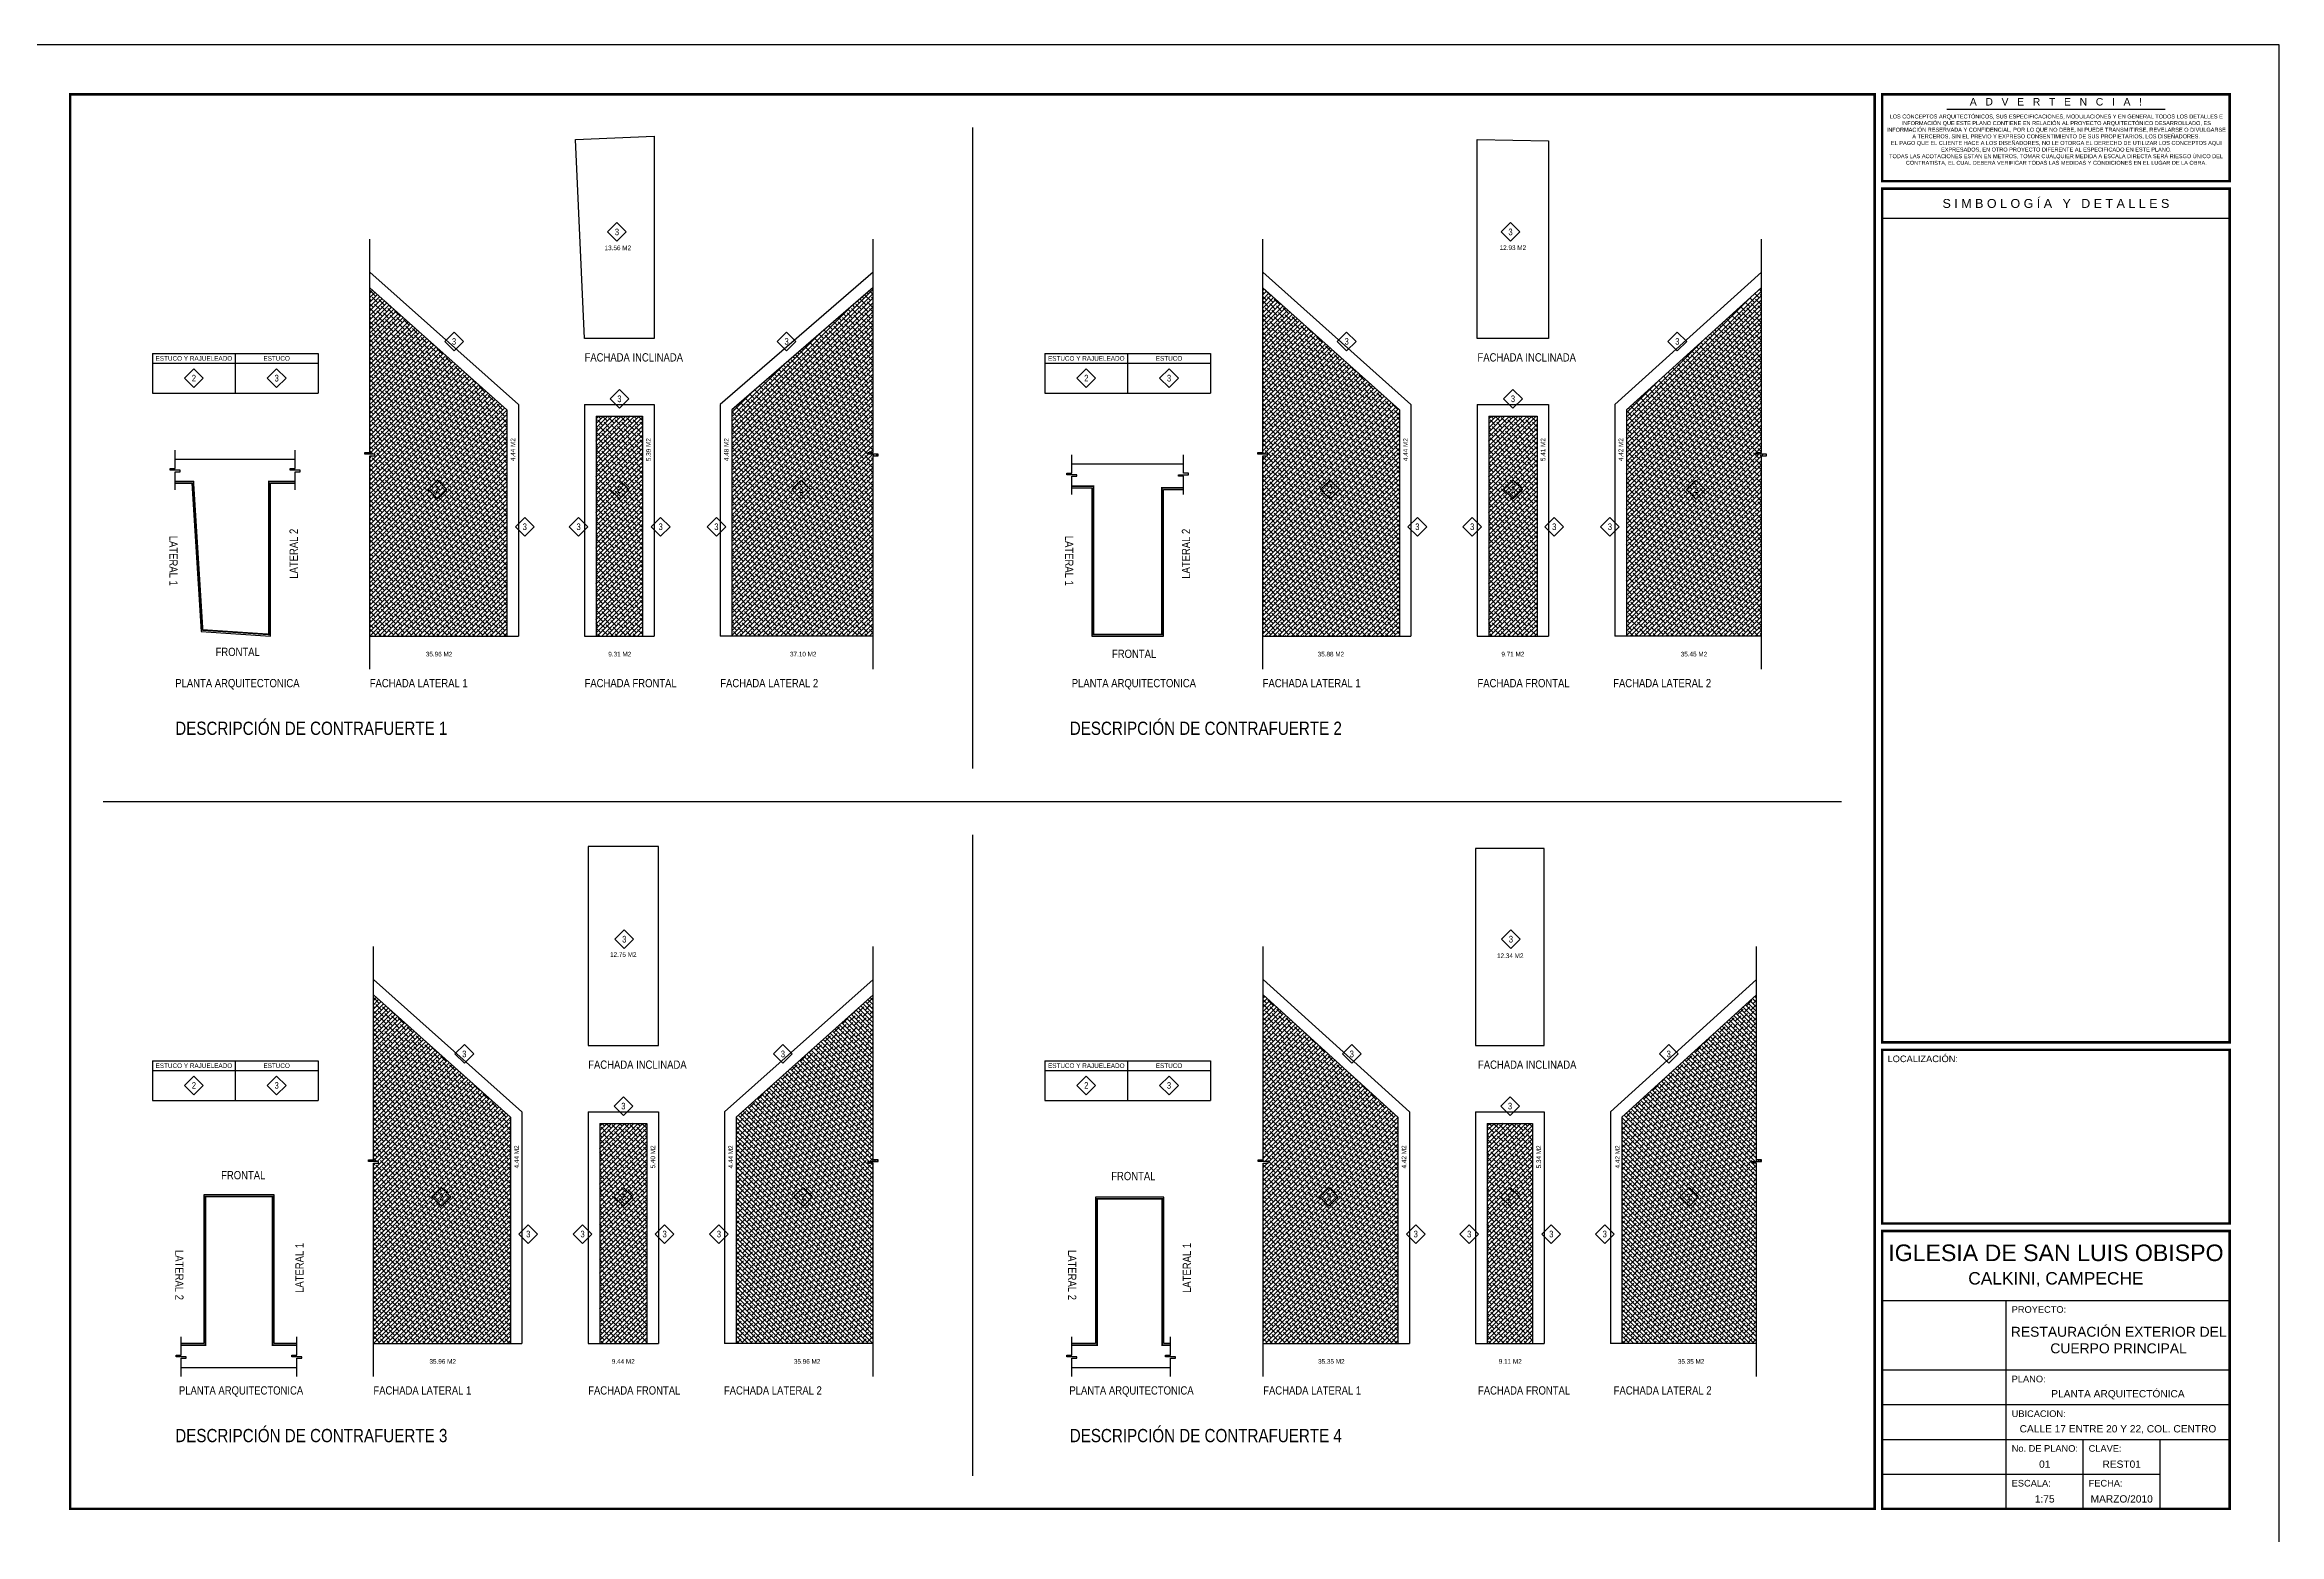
# Model space of a CAD drawing. Header units: millimetres. Extents: x 0 to 273, y 0 to 92.
# Drawn here: x 69 to 136.5, y 46.5 to 91.5 of the extents above; entities that cross this region are included whole.
import ezdxf
from ezdxf.enums import TextEntityAlignment as Align

# ---------------------------------------------------------------- set-up
doc = ezdxf.new("R2010")
doc.units = ezdxf.units.MM
for name, color, linetype in [('Areas internas', 7, 'Continuous'), ('Ashurados', 8, 'Continuous'), ('FORMATO', 7, 'Continuous'), ('Texto', 7, 'Continuous'), ('Trazo', 7, 'Continuous')]:
    doc.layers.add(name, color=color, linetype=linetype)
doc.styles.get("Standard").update_dxf_attribs({"font": 'arial.ttf'})
doc.styles.add('style4', font='')
doc.styles.get('style4').set_extended_font_data('DaxCondensed')
pattern_1 = [(45, (-148.40053, -69.12498), (-0.06735192, 0.06735192), []), (135, (-148.40053, -69.12498), (-0.202055763, 0.06735192), [0.238125, -0.142875])]
pattern_2 = [(45, (-144.72237, -76.58696), (-0.06735192, 0.06735192), []), (135, (-144.72237, -76.58696), (-0.202055763, 0.06735192), [0.238125, -0.142875])]
pattern_3 = [(45, (-148.29053, -90.49998), (-0.06735192, 0.06735192), []), (135, (-148.29053, -90.49998), (-0.202055763, 0.06735192), [0.238125, -0.142875])]
pattern_4 = [(45, (-121.47553, -90.49998), (-0.06735192, 0.06735192), []), (135, (-121.47553, -90.49998), (-0.202055763, 0.06735192), [0.238125, -0.142875])]

msp = doc.modelspace()

# ---------------------------------------------------------------- hatches: boundary and pattern name
at = {"layer": 'Ashurados'}
h = msp.add_hatch(dxfattribs=at)
h.set_pattern_fill('ANSI38', color=256, scale=0.03, style=0)
h.set_pattern_definition(pattern_1)
h.paths.add_polyline_path([(82.943, 80.468), (78.803, 84.156), (78.803, 79.175), (78.653, 79.175), (78.653, 79.125), (78.953, 79.125), (78.953, 79.075), (78.803, 79.075), (78.803, 73.625), (82.943, 73.625)])
h = msp.add_hatch(dxfattribs=at)
h.set_pattern_fill('ANSI38', color=256, scale=0.03, style=0)
h.set_pattern_definition(pattern_1)
h.paths.add_polyline_path([(89.743, 73.625), (94.013, 73.625), (94.013, 79.075), (94.163, 79.075), (94.163, 79.125), (93.863, 79.125), (93.863, 79.175), (94.013, 79.175), (94.013, 84.162), (89.743, 80.465)])
h = msp.add_hatch(dxfattribs=at)
h.set_pattern_fill('ANSI38', color=256, scale=0.03, style=0)
h.set_pattern_definition(pattern_2)
h.paths.add_polyline_path([(105.933, 79.075), (105.783, 79.075), (105.783, 73.625), (109.913, 73.625), (109.913, 80.468), (105.783, 84.156), (105.783, 79.175), (105.633, 79.175), (105.633, 79.125), (105.933, 79.125)])
h = msp.add_hatch(dxfattribs=at)
h.set_pattern_fill('ANSI38', color=256, scale=0.03, style=0)
h.set_pattern_definition(pattern_2)
h.paths.add_polyline_path([(116.773, 73.625), (120.853, 73.625), (120.853, 79.075), (121.003, 79.075), (121.003, 79.125), (120.703, 79.125), (120.703, 79.175), (120.853, 79.175), (120.853, 84.162), (116.773, 80.465)])
h = msp.add_hatch(dxfattribs=at)
h.set_pattern_fill('ANSI38', color=256, scale=0.03, style=0)
h.set_pattern_definition(pattern_1)
h.paths.add_polyline_path([(85.643, 73.625), (87.043, 73.625), (87.043, 80.275), (85.643, 80.275)])
h = msp.add_hatch(dxfattribs=at)
h.set_pattern_fill('ANSI38', color=256, scale=0.03, style=0)
h.set_pattern_definition([(45, (-121.43053, -69.12498), (-0.06735192, 0.06735192), []), (135, (-121.43053, -69.12498), (-0.202055763, 0.06735192), [0.238125, -0.142875])])
h.paths.add_polyline_path([(112.613, 73.625), (114.073, 73.625), (114.073, 80.275), (112.613, 80.275)])
h = msp.add_hatch(dxfattribs=at)
h.set_pattern_fill('ANSI38', color=256, scale=0.03, style=0)
h.set_pattern_definition(pattern_3)
h.paths.add_polyline_path([(83.053, 59.093), (78.913, 62.781), (78.913, 57.8), (78.763, 57.8), (78.763, 57.75), (79.063, 57.75), (79.063, 57.7), (78.913, 57.7), (78.913, 52.25), (83.053, 52.25)])
h = msp.add_hatch(dxfattribs=at)
h.set_pattern_fill('ANSI38', color=256, scale=0.03, style=0)
h.set_pattern_definition([(135, (321.21553, -90.49998), (0.06735192, 0.06735192), []), (45, (321.21553, -90.49998), (0.202055763, 0.06735192), [0.238125, -0.142875])])
h.paths.add_polyline_path([(89.873, 52.25), (94.013, 52.25), (94.013, 57.7), (93.863, 57.7), (93.863, 57.75), (94.163, 57.75), (94.163, 57.8), (94.013, 57.8), (94.013, 62.781), (89.873, 59.093)])
h = msp.add_hatch(dxfattribs=at)
h.set_pattern_fill('ANSI38', color=256, scale=0.03, style=0)
h.set_pattern_definition(pattern_4)
h.paths.add_polyline_path([(109.868, 59.093), (105.798, 62.781), (105.798, 57.8), (105.648, 57.8), (105.648, 57.75), (105.948, 57.75), (105.948, 57.7), (105.798, 57.7), (105.798, 52.25), (109.868, 52.25)])
h = msp.add_hatch(dxfattribs=at)
h.set_pattern_fill('ANSI38', color=256, scale=0.03, style=0)
h.set_pattern_definition([(135, (347.98053, -90.49998), (0.06735192, 0.06735192), []), (45, (347.98053, -90.49998), (0.202055763, 0.06735192), [0.238125, -0.142875])])
h.paths.add_polyline_path([(116.638, 52.25), (120.708, 52.25), (120.708, 57.7), (120.558, 57.7), (120.558, 57.75), (120.858, 57.75), (120.858, 57.8), (120.708, 57.8), (120.708, 62.781), (116.638, 59.093)])
h = msp.add_hatch(dxfattribs=at)
h.set_pattern_fill('ANSI38', color=256, scale=0.03, style=0)
h.set_pattern_definition(pattern_3)
h.paths.add_polyline_path([(85.753, 52.25), (87.173, 52.25), (87.173, 58.9), (85.753, 58.9)])
h = msp.add_hatch(dxfattribs=at)
h.set_pattern_fill('ANSI38', color=256, scale=0.03, style=0)
h.set_pattern_definition(pattern_4)
h.paths.add_polyline_path([(112.568, 52.25), (113.938, 52.25), (113.938, 58.9), (112.568, 58.9)])

# ---------------------------------------------------------------- linework, layer by layer
at = {"layer": 'Areas internas', "const_width": 0.05}
for points in [[(72.927, 78.295), (73.474, 78.295), (73.754, 73.811), (75.753, 73.678), (75.753, 78.295), (76.553, 78.295)], [(100.013, 78.155), (100.673, 78.155), (100.673, 73.675), (102.733, 73.675), (102.733, 78.105), (103.393, 78.105)], [(76.598, 52.2), (75.863, 52.2), (75.863, 56.69), (73.843, 56.69), (73.843, 52.2), (73.108, 52.2)], [(102.998, 52.2), (102.748, 52.2), (102.748, 56.62), (100.778, 56.62), (100.778, 52.2), (100.013, 52.2)]]:
    msp.add_lwpolyline(points, dxfattribs=at)
at = {"layer": 'Areas internas'}
for points in [[(72.927, 78.245), (73.427, 78.245), (73.707, 73.764), (75.803, 73.625), (75.803, 78.245), (76.553, 78.245)], [(100.013, 78.105), (100.623, 78.105), (100.623, 73.625), (102.783, 73.625), (102.783, 78.055), (103.393, 78.055)], [(76.598, 52.25), (75.913, 52.25), (75.913, 56.74), (73.793, 56.74), (73.793, 52.25), (73.108, 52.25)], [(102.998, 52.25), (102.798, 52.25), (102.798, 56.67), (100.728, 56.67), (100.728, 52.25), (100.013, 52.25)]]:
    msp.add_lwpolyline(points, dxfattribs=at)
at = {"layer": 'FORMATO'}
for p, q in [((126.45, 89.55), (133.05, 89.55)), ((135, 86.25), (124.5, 86.25)), ((124.5, 53.55), (135, 53.55)), ((128.25, 47.25), (128.25, 53.55)), ((124.5, 51.45), (135, 51.45)), ((124.5, 50.4), (135, 50.4)), ((124.5, 49.35), (128.25, 49.35)), ((128.25, 49.35), (135, 49.35)), ((130.575, 47.25), (130.575, 49.35)), ((132.9, 47.25), (132.9, 49.35)), ((124.5, 48.3), (128.25, 48.3)), ((128.25, 48.3), (132.9, 48.3))]:
    msp.add_line(p, q, dxfattribs=at)
msp.add_lwpolyline([(68.25, 45.75), (136.5, 45.75), (136.5, 91.5), (68.25, 91.5)], close=True, dxfattribs=at)
at = {"layer": 'FORMATO', "const_width": 0.075}
for points in [[(124.275, 47.25), (124.275, 90), (69.75, 90), (69.75, 47.25)], [(124.5, 87.375), (135, 87.375), (135, 90), (124.5, 90)], [(135, 61.35), (135, 87.15), (124.5, 87.15), (124.5, 61.35)], [(124.5, 55.875), (135, 55.875), (135, 61.125), (124.5, 61.125)], [(124.5, 55.65), (124.5, 47.25), (135, 47.25), (135, 55.65)]]:
    msp.add_lwpolyline(points, close=True, dxfattribs=at)
at = {"layer": 'Texto'}
for p, q in [((72.24, 82.17), (77.24, 82.17)), ((72.24, 82.17), (72.24, 80.97)), ((72.24, 81.87), (77.24, 81.87)), ((74.74, 82.17), (74.74, 80.97)), ((77.24, 82.17), (77.24, 80.97)), ((99.203, 82.17), (104.203, 82.17)), ((99.203, 82.17), (99.203, 80.97)), ((99.203, 81.87), (104.203, 81.87)), ((101.703, 82.17), (101.703, 80.97)), ((104.203, 82.17), (104.203, 80.97)), ((72.24, 80.97), (77.24, 80.97)), ((99.203, 80.97), (104.203, 80.97)), ((72.24, 60.795), (77.24, 60.795)), ((72.24, 60.795), (72.24, 59.595)), ((74.74, 60.795), (74.74, 59.595)), ((77.24, 60.795), (77.24, 59.595)), ((99.203, 60.795), (104.203, 60.795)), ((99.203, 60.795), (99.203, 59.595)), ((101.703, 60.795), (101.703, 59.595)), ((104.203, 60.795), (104.203, 59.595)), ((72.24, 60.495), (77.24, 60.495)), ((99.203, 60.495), (104.203, 60.495)), ((72.24, 59.595), (77.24, 59.595)), ((99.203, 59.595), (104.203, 59.595))]:
    msp.add_line(p, q, dxfattribs=at)
for points in [[(85.989, 85.84), (86.272, 86.123), (86.555, 85.84), (86.272, 85.557)], [(112.989, 85.84), (113.272, 86.123), (113.555, 85.84), (113.272, 85.557)], [(81.067, 82.53), (81.35, 82.813), (81.633, 82.53), (81.35, 82.247)], [(91.116, 82.53), (91.398, 82.813), (91.681, 82.53), (91.398, 82.247)], [(108.037, 82.53), (108.32, 82.813), (108.603, 82.53), (108.32, 82.247)], [(118.028, 82.53), (118.311, 82.813), (118.594, 82.53), (118.311, 82.247)], [(73.207, 81.42), (73.49, 81.703), (73.773, 81.42), (73.49, 81.137)], [(75.707, 81.42), (75.99, 81.703), (76.273, 81.42), (75.99, 81.137)], [(100.17, 81.42), (100.453, 81.703), (100.735, 81.42), (100.453, 81.137)], [(102.67, 81.42), (102.953, 81.703), (103.235, 81.42), (102.953, 81.137)], [(86.064, 80.797), (86.346, 81.079), (86.629, 80.797), (86.346, 80.514)], [(113.064, 80.797), (113.346, 81.079), (113.629, 80.797), (113.346, 80.514)], [(80.564, 78.054), (80.847, 78.337), (81.129, 78.054), (80.847, 77.771)], [(86.068, 78.054), (86.351, 78.337), (86.634, 78.054), (86.351, 77.771)], [(91.553, 78.054), (91.836, 78.337), (92.118, 78.054), (91.836, 77.771)], [(107.534, 78.054), (107.817, 78.337), (108.099, 78.054), (107.817, 77.771)], [(113.068, 78.054), (113.351, 78.337), (113.634, 78.054), (113.351, 77.771)], [(118.589, 78.054), (118.871, 78.337), (119.154, 78.054), (118.871, 77.771)], [(83.203, 76.93), (83.486, 77.212), (83.768, 76.93), (83.486, 76.647)], [(84.83, 76.93), (85.113, 77.212), (85.396, 76.93), (85.113, 76.647)], [(87.309, 76.93), (87.592, 77.212), (87.875, 76.93), (87.592, 76.647)], [(88.994, 76.93), (89.277, 77.212), (89.56, 76.93), (89.277, 76.647)], [(110.173, 76.93), (110.456, 77.212), (110.738, 76.93), (110.456, 76.647)], [(111.83, 76.93), (112.113, 77.212), (112.396, 76.93), (112.113, 76.647)], [(114.309, 76.93), (114.592, 77.212), (114.875, 76.93), (114.592, 76.647)], [(115.992, 76.93), (116.275, 77.212), (116.558, 76.93), (116.275, 76.647)], [(86.211, 64.465), (86.494, 64.748), (86.777, 64.465), (86.494, 64.182)], [(113.001, 64.465), (113.284, 64.748), (113.567, 64.465), (113.284, 64.182)], [(81.378, 60.998), (81.661, 61.281), (81.944, 60.998), (81.661, 60.716)], [(91.003, 60.998), (91.286, 61.281), (91.569, 60.998), (91.286, 60.716)], [(108.193, 60.998), (108.476, 61.281), (108.759, 60.998), (108.476, 60.716)], [(117.768, 60.998), (118.051, 61.281), (118.334, 60.998), (118.051, 60.716)], [(73.207, 60.045), (73.49, 60.328), (73.773, 60.045), (73.49, 59.762)], [(75.707, 60.045), (75.99, 60.328), (76.273, 60.045), (75.99, 59.762)], [(100.17, 60.045), (100.453, 60.328), (100.735, 60.045), (100.453, 59.762)], [(102.67, 60.045), (102.953, 60.328), (103.235, 60.045), (102.953, 59.762)], [(86.184, 59.422), (86.466, 59.704), (86.749, 59.422), (86.466, 59.139)], [(112.974, 59.422), (113.256, 59.704), (113.539, 59.422), (113.256, 59.139)], [(80.686, 56.679), (80.969, 56.962), (81.252, 56.679), (80.969, 56.396)], [(86.188, 56.679), (86.471, 56.962), (86.754, 56.679), (86.471, 56.396)], [(91.619, 56.679), (91.902, 56.962), (92.184, 56.679), (91.902, 56.396)], [(107.501, 56.679), (107.784, 56.962), (108.067, 56.679), (107.784, 56.396)], [(112.978, 56.679), (113.261, 56.962), (113.544, 56.679), (113.261, 56.396)], [(118.384, 56.679), (118.667, 56.962), (118.949, 56.679), (118.667, 56.396)], [(83.309, 55.555), (83.592, 55.837), (83.875, 55.555), (83.592, 55.272)], [(84.95, 55.555), (85.233, 55.837), (85.516, 55.555), (85.233, 55.272)], [(87.429, 55.555), (87.712, 55.837), (87.995, 55.555), (87.712, 55.272)], [(89.07, 55.555), (89.353, 55.837), (89.636, 55.555), (89.353, 55.272)], [(110.124, 55.555), (110.407, 55.837), (110.69, 55.555), (110.407, 55.272)], [(111.74, 55.555), (112.023, 55.837), (112.306, 55.555), (112.023, 55.272)], [(114.219, 55.555), (114.502, 55.837), (114.785, 55.555), (114.502, 55.272)], [(115.835, 55.555), (116.118, 55.837), (116.401, 55.555), (116.118, 55.272)]]:
    msp.add_lwpolyline(points, close=True, dxfattribs=at)
at = {"layer": 'Trazo'}
for p, q in [((97.013, 89), (97.013, 69.625)), ((78.803, 84.625), (83.293, 80.625)), ((94.013, 84.625), (89.393, 80.625)), ((105.783, 84.625), (110.263, 80.625)), ((120.853, 84.625), (116.423, 80.625)), ((83.293, 80.625), (83.293, 73.625)), ((85.293, 80.625), (85.293, 73.625)), ((85.293, 80.625), (87.393, 80.625)), ((87.393, 80.625), (87.393, 73.625)), ((89.393, 80.625), (89.393, 73.625)), ((110.263, 80.625), (110.263, 73.625)), ((112.263, 80.625), (112.263, 73.625)), ((112.263, 80.625), (114.423, 80.625)), ((114.423, 80.625), (114.423, 73.625)), ((116.423, 80.625), (116.423, 73.625)), ((72.927, 78.97), (76.553, 78.97)), ((100.013, 78.83), (103.393, 78.83)), ((78.803, 73.625), (83.293, 73.625)), ((85.293, 73.625), (87.393, 73.625)), ((94.013, 73.625), (89.393, 73.625)), ((105.783, 73.625), (110.263, 73.625)), ((112.263, 73.625), (114.423, 73.625)), ((120.853, 73.625), (116.423, 73.625)), ((70.75, 68.625), (123.275, 68.625)), ((97.013, 67.625), (97.013, 48.25)), ((78.913, 63.25), (83.403, 59.25)), ((94.013, 63.25), (89.523, 59.25)), ((105.798, 63.25), (110.218, 59.25)), ((120.708, 63.25), (116.288, 59.25)), ((83.403, 59.25), (83.403, 52.25)), ((85.403, 59.25), (85.403, 52.25)), ((85.403, 59.25), (87.523, 59.25)), ((87.523, 59.25), (87.523, 52.25)), ((89.523, 59.25), (89.523, 52.25)), ((110.218, 59.25), (110.218, 52.25)), ((112.218, 59.25), (112.218, 52.25)), ((112.218, 59.25), (114.288, 59.25)), ((114.288, 59.25), (114.288, 52.25)), ((116.288, 59.25), (116.288, 52.25)), ((78.913, 52.25), (83.403, 52.25)), ((85.403, 52.25), (87.523, 52.25)), ((94.013, 52.25), (89.523, 52.25)), ((105.798, 52.25), (110.218, 52.25)), ((112.218, 52.25), (114.288, 52.25)), ((120.708, 52.25), (116.288, 52.25)), ((73.108, 51.525), (76.598, 51.525)), ((100.013, 51.525), (102.998, 51.525))]:
    msp.add_line(p, q, dxfattribs=at)
at = {"layer": 'Trazo', "color": 8}
for p, q in [((78.803, 84.156), (82.943, 80.468)), ((94.013, 84.162), (89.743, 80.465)), ((105.783, 84.156), (109.913, 80.468)), ((120.853, 84.162), (116.773, 80.465)), ((82.943, 80.468), (82.943, 73.625)), ((89.743, 80.465), (89.743, 73.625)), ((109.913, 80.468), (109.913, 73.625)), ((116.773, 80.465), (116.773, 73.625)), ((85.643, 80.275), (87.043, 80.275)), ((85.643, 80.275), (85.643, 73.625)), ((87.043, 80.275), (87.043, 73.625)), ((112.613, 80.275), (112.613, 73.625)), ((112.613, 80.275), (114.073, 80.275)), ((114.073, 80.275), (114.073, 73.625)), ((78.913, 62.781), (83.053, 59.093)), ((94.013, 62.781), (89.873, 59.093)), ((105.798, 62.781), (109.868, 59.093)), ((120.708, 62.781), (116.638, 59.093)), ((83.053, 59.093), (83.053, 52.25)), ((85.753, 58.9), (85.753, 52.25)), ((85.753, 58.9), (87.173, 58.9)), ((87.173, 58.9), (87.173, 52.25)), ((89.873, 59.093), (89.873, 52.25)), ((109.868, 59.093), (109.868, 52.25)), ((112.568, 58.9), (112.568, 52.25)), ((112.568, 58.9), (113.938, 58.9)), ((113.938, 58.9), (113.938, 52.25)), ((116.638, 59.093), (116.638, 52.25))]:
    msp.add_line(p, q, dxfattribs=at)
at = {"layer": 'Trazo'}
for points in [[(85.293, 82.625), (85.02, 88.632), (87.393, 88.736), (87.393, 82.625)], [(112.263, 82.625), (112.263, 88.631), (114.423, 88.594), (114.423, 82.625)], [(85.403, 61.25), (87.523, 61.25), (87.523, 67.263), (85.403, 67.263)], [(114.288, 61.25), (114.288, 67.211), (112.218, 67.211), (112.218, 61.25)]]:
    msp.add_lwpolyline(points, close=True, dxfattribs=at)
for points in [[(78.803, 72.625), (78.803, 79.075), (78.953, 79.075), (78.953, 79.125), (78.653, 79.125), (78.653, 79.175), (78.803, 79.175), (78.803, 85.625)], [(94.013, 72.625), (94.013, 79.075), (94.163, 79.075), (94.163, 79.125), (93.863, 79.125), (93.863, 79.175), (94.013, 79.175), (94.013, 85.625)], [(105.783, 72.625), (105.783, 79.075), (105.933, 79.075), (105.933, 79.125), (105.633, 79.125), (105.633, 79.175), (105.783, 79.175), (105.783, 85.625)], [(120.853, 72.625), (120.853, 79.075), (121.003, 79.075), (121.003, 79.125), (120.703, 79.125), (120.703, 79.175), (120.853, 79.175), (120.853, 85.625)], [(72.927, 78.045), (72.927, 78.595), (73.077, 78.595), (73.077, 78.645), (72.777, 78.645), (72.777, 78.695), (72.927, 78.695), (72.927, 79.245)], [(76.553, 78.045), (76.553, 78.595), (76.703, 78.595), (76.703, 78.645), (76.403, 78.645), (76.403, 78.695), (76.553, 78.695), (76.553, 79.245)], [(100.013, 77.905), (100.013, 78.455), (100.163, 78.455), (100.163, 78.505), (99.863, 78.505), (99.863, 78.555), (100.013, 78.555), (100.013, 79.105)], [(103.393, 77.905), (103.393, 78.455), (103.243, 78.455), (103.243, 78.505), (103.543, 78.505), (103.543, 78.555), (103.393, 78.555), (103.393, 79.105)], [(78.913, 51.25), (78.913, 57.7), (79.063, 57.7), (79.063, 57.75), (78.763, 57.75), (78.763, 57.8), (78.913, 57.8), (78.913, 64.25)], [(94.013, 51.25), (94.013, 57.7), (93.863, 57.7), (93.863, 57.75), (94.163, 57.75), (94.163, 57.8), (94.013, 57.8), (94.013, 64.25)], [(105.798, 51.25), (105.798, 57.7), (105.948, 57.7), (105.948, 57.75), (105.648, 57.75), (105.648, 57.8), (105.798, 57.8), (105.798, 64.25)], [(120.708, 51.25), (120.708, 57.7), (120.558, 57.7), (120.558, 57.75), (120.858, 57.75), (120.858, 57.8), (120.708, 57.8), (120.708, 64.25)], [(73.108, 51.25), (73.108, 51.8), (73.258, 51.8), (73.258, 51.85), (72.958, 51.85), (72.958, 51.9), (73.108, 51.9), (73.108, 52.45)], [(76.598, 51.25), (76.598, 51.8), (76.748, 51.8), (76.748, 51.85), (76.448, 51.85), (76.448, 51.9), (76.598, 51.9), (76.598, 52.45)], [(100.013, 51.25), (100.013, 51.8), (100.163, 51.8), (100.163, 51.85), (99.863, 51.85), (99.863, 51.9), (100.013, 51.9), (100.013, 52.45)], [(102.998, 51.25), (102.998, 51.8), (103.148, 51.8), (103.148, 51.85), (102.848, 51.85), (102.848, 51.9), (102.998, 51.9), (102.998, 52.45)]]:
    msp.add_lwpolyline(points, dxfattribs=at)

# ---------------------------------------------------------------- texts
at = {"layer": 'FORMATO'}
msp.add_text('A   D   V   E   R   T   E   N   C   I   A   !', height=0.225, dxfattribs=at).set_placement((129.75, 89.662), align=Align.CENTER)
for s, p in [('LOCALIZACIÓN:', (124.664, 60.751)), ('PROYECTO:', (128.414, 53.176)), ('PLANO:', (128.414, 51.076)), ('UBICACION:', (128.414, 50.026)), ('No. DE PLANO:', (128.414, 48.976)), ('CLAVE:', (130.739, 48.976)), ('ESCALA:', (128.414, 47.926)), ('FECHA:', (130.739, 47.926))]:
    msp.add_text(s, height=0.2, dxfattribs=at).set_placement(p)
for s, insert, char_height, width, attachment_point in [('\\pi0.22576;LOS CONCEPTOS ARQUITECTÓNICOS, SUS ESPECIFICACIONES, MODULACIONES Y EN GENERAL TODOS LOS DETALLES E \\P\\pi0.59079;INFORMACIÓN QUE ESTE PLANO CONTIENE EN RELACIÓN AL PROYECTO ARQUITECTÓNICO DESARROLLADO, ES \\P\\pi0.13903;INFORMACIÓN RESERVADA Y CONFIDENCIAL, POR LO QUE NO DEBE, NI PUEDE TRANSMITIRSE, REVELARSE O DIVULGARSE\\P\\pi0.91171;A TERCEROS, SIN EL PREVIO Y EXPRESO CONSENTIMIENTO DE SUS PROPIETARIOS, LOS DISEÑADORES.\\P\\pi0.26644;EL PAGO QUE EL CLIENTE HACE A LOS DISEÑADORES, NO LE OTORGA EL DERECHO DE UTILIZAR LOS CONCEPTOS AQUI \\P\\pi1.78;EXPRESADOS, EN OTRO PROYECTO DIFERENTE AL ESPECIFICADO EN ESTE PLANO.\\P\\pi0.2109;TODAS LAS ACOTACIONES ESTAN EN METROS, TOMAR CUALQUIER MEDIDA A ESCALA DIRECTA SERÁ RIESGO ÚNICO DEL \\P\\pi0.71558;CONTRATISTA, EL CUAL DEBERÁ VERIFICAR TODAS LAS MEDIDAS Y CONDICIONES EN EL LUGAR DE LA OBRA.', (124.5, 89.39), 0.12, 10.5, 1), ('S I M B O L O G Í A   Y   D E T A L L E S', (129.75, 86.7), 0.27, 10.5, 5), ('IGLESIA DE SAN LUIS OBISPO\\P{\\H0.75x;CALKINI, CAMPECHE\\H1.023x; }', (129.75, 54.6), 0.5, 10.5, 5), ('\\pi0.13874;RESTAURACIÓN EXTERIOR DEL\\P\\pi1.3319;CUERPO PRINCIPAL', (128.25, 52.752), 0.3, 6.75, 1), ('PLANTA ARQUITECTÓNICA', (131.625, 50.7), 0.22, 6.75, 5), ('CALLE 17 ENTRE 20 Y 22, COL. CENTRO', (131.625, 49.65), 0.22, 6.75, 5), ('01', (129.412, 48.6), 0.22, 6.75, 5), ('REST01', (131.738, 48.6), 0.22, 6.75, 5), ('1:75', (129.412, 47.55), 0.22, 6.75, 5), ('MARZO/2010', (131.738, 47.55), 0.22, 6.75, 5)]:
    msp.add_mtext(s, dxfattribs=dict(at, insert=insert, char_height=char_height, width=width, attachment_point=attachment_point))
at = {"layer": 'Texto', "style": 'style4'}
for s, height, p in [('3', 0.2, (86.272, 85.742)), ('3', 0.2, (113.272, 85.742)), ('13.56 M2', 0.14, (86.299, 85.29)), ('12.93 M2', 0.14, (113.342, 85.296)), ('3', 0.2, (81.35, 82.432)), ('3', 0.2, (91.398, 82.432)), ('3', 0.2, (108.32, 82.432)), ('3', 0.2, (118.311, 82.432)), ('ESTUCO Y RAJUELEADO', 0.14, (73.49, 81.95)), ('ESTUCO', 0.14, (75.99, 81.95)), ('ESTUCO Y RAJUELEADO', 0.14, (100.453, 81.95)), ('ESTUCO', 0.14, (102.953, 81.95)), ('2', 0.2, (73.49, 81.322)), ('3', 0.2, (75.99, 81.322)), ('2', 0.2, (100.453, 81.322)), ('3', 0.2, (102.953, 81.322)), ('3', 0.2, (86.346, 80.698)), ('3', 0.2, (113.346, 80.698)), ('2', 0.2, (80.847, 77.955)), ('2', 0.2, (86.351, 77.955)), ('2', 0.2, (91.836, 77.955)), ('2', 0.2, (107.817, 77.955)), ('2', 0.2, (113.351, 77.955)), ('2', 0.2, (118.871, 77.955)), ('3', 0.2, (83.486, 76.831)), ('3', 0.2, (85.113, 76.831)), ('3', 0.2, (87.592, 76.831)), ('3', 0.2, (89.277, 76.831)), ('3', 0.2, (110.456, 76.831)), ('3', 0.2, (112.113, 76.831)), ('3', 0.2, (114.592, 76.831)), ('3', 0.2, (116.275, 76.831)), ('35.96 M2', 0.14, (80.897, 73.012)), ('9.31 M2', 0.14, (86.357, 73.012)), ('37.10 M2', 0.14, (91.9, 73.012)), ('35.88 M2', 0.14, (107.844, 73.012)), ('9.71 M2', 0.14, (113.342, 73.012)), ('35.45 M2', 0.14, (118.814, 73.012)), ('3', 0.2, (86.494, 64.367)), ('3', 0.2, (113.284, 64.367)), ('12.75 M2', 0.14, (86.463, 63.933)), ('12.34 M2', 0.14, (113.263, 63.896)), ('3', 0.2, (81.661, 60.9)), ('3', 0.2, (91.286, 60.9)), ('3', 0.2, (108.476, 60.9)), ('3', 0.2, (118.051, 60.9)), ('ESTUCO Y RAJUELEADO', 0.14, (73.49, 60.575)), ('2', 0.2, (73.49, 59.947)), ('ESTUCO', 0.14, (75.99, 60.575)), ('3', 0.2, (75.99, 59.947)), ('ESTUCO Y RAJUELEADO', 0.14, (100.453, 60.575)), ('2', 0.2, (100.453, 59.947)), ('ESTUCO', 0.14, (102.953, 60.575)), ('3', 0.2, (102.953, 59.947)), ('3', 0.2, (86.466, 59.323)), ('3', 0.2, (113.256, 59.323)), ('2', 0.2, (80.969, 56.58)), ('2', 0.2, (86.471, 56.58)), ('2', 0.2, (91.902, 56.58)), ('2', 0.2, (107.784, 56.58)), ('2', 0.2, (113.261, 56.58)), ('2', 0.2, (118.667, 56.58)), ('3', 0.2, (83.592, 55.456)), ('3', 0.2, (85.233, 55.456)), ('3', 0.2, (87.712, 55.456)), ('3', 0.2, (89.353, 55.456)), ('3', 0.2, (110.407, 55.456)), ('3', 0.2, (112.023, 55.456)), ('3', 0.2, (114.502, 55.456)), ('3', 0.2, (116.118, 55.456)), ('35.96 M2', 0.14, (81.007, 51.637)), ('9.44 M2', 0.14, (86.463, 51.637)), ('35.96 M2', 0.14, (92.018, 51.637)), ('35.35 M2', 0.14, (107.857, 51.637)), ('9.11 M2', 0.14, (113.263, 51.637)), ('35.35 M2', 0.14, (118.728, 51.637))]:
    msp.add_text(s, height=height, dxfattribs=at).set_placement(p, align=Align.CENTER)
for s, height, p in [('FACHADA INCLINADA', 0.25, (85.293, 81.925)), ('FACHADA INCLINADA', 0.25, (112.273, 81.925)), ('FRONTAL', 0.25, (74.144, 73.025)), ('FRONTAL', 0.25, (101.229, 72.967)), ('PLANTA ARQUITECTONICA', 0.25, (72.927, 72.08)), ('FACHADA LATERAL 1', 0.25, (78.803, 72.08)), ('FACHADA FRONTAL', 0.25, (85.293, 72.08)), ('FACHADA LATERAL 2', 0.25, (89.393, 72.08)), ('PLANTA ARQUITECTONICA', 0.25, (100.013, 72.08)), ('FACHADA LATERAL 1', 0.25, (105.783, 72.08)), ('FACHADA FRONTAL', 0.25, (112.273, 72.08)), ('FACHADA LATERAL 2', 0.25, (116.373, 72.08)), ('DESCRIPCIÓN DE CONTRAFUERTE 1', 0.4, (72.927, 70.641)), ('DESCRIPCIÓN DE CONTRAFUERTE 2', 0.4, (99.954, 70.641)), ('FACHADA INCLINADA', 0.25, (85.403, 60.55)), ('FACHADA INCLINADA', 0.25, (112.288, 60.55)), ('FRONTAL', 0.25, (74.312, 57.211)), ('FRONTAL', 0.25, (101.207, 57.184)), ('PLANTA ARQUITECTONICA', 0.25, (73.037, 50.705)), ('FACHADA LATERAL 1', 0.25, (78.913, 50.705)), ('FACHADA FRONTAL', 0.25, (85.403, 50.705)), ('FACHADA LATERAL 2', 0.25, (89.503, 50.705)), ('PLANTA ARQUITECTONICA', 0.25, (99.942, 50.705)), ('FACHADA LATERAL 1', 0.25, (105.798, 50.705)), ('FACHADA FRONTAL', 0.25, (112.288, 50.705)), ('FACHADA LATERAL 2', 0.25, (116.388, 50.705)), ('DESCRIPCIÓN DE CONTRAFUERTE 3', 0.4, (72.927, 49.266)), ('DESCRIPCIÓN DE CONTRAFUERTE 4', 0.4, (99.954, 49.266))]:
    msp.add_text(s, height=height, dxfattribs=at).set_placement(p)
for s, p in [('4.44 M2', (83.198, 79.262)), ('5.39 M2', (87.293, 79.262)), ('4.48 M2', (89.648, 79.262)), ('4.44 M2', (110.168, 79.262)), ('5.41 M2', (114.323, 79.262)), ('4.42 M2', (116.675, 79.262)), ('4.44 M2', (83.308, 57.887)), ('5.40 M2', (87.428, 57.887)), ('4.44 M2', (89.78, 57.887)), ('4.42 M2', (110.123, 57.887)), ('5.34 M2', (114.193, 57.887)), ('4.42 M2', (116.574, 57.887))]:
    msp.add_text(s, height=0.14, rotation=90, dxfattribs=at).set_placement(p, align=Align.CENTER)
for s, rotation, p in [('LATERAL 1', 270, (72.747, 76.659)), ('LATERAL 2', 90, (76.63, 75.36)), ('LATERAL 1', 270, (99.812, 76.659)), ('LATERAL 2', 90, (103.59, 75.36)), ('LATERAL 2', 270, (72.924, 55.075)), ('LATERAL 1', 90, (76.803, 53.776)), ('LATERAL 2', 270, (99.901, 55.075)), ('LATERAL 1', 90, (103.615, 53.776))]:
    msp.add_text(s, height=0.25, rotation=rotation, dxfattribs=at).set_placement(p)

doc.saveas('drawing.dxf')
